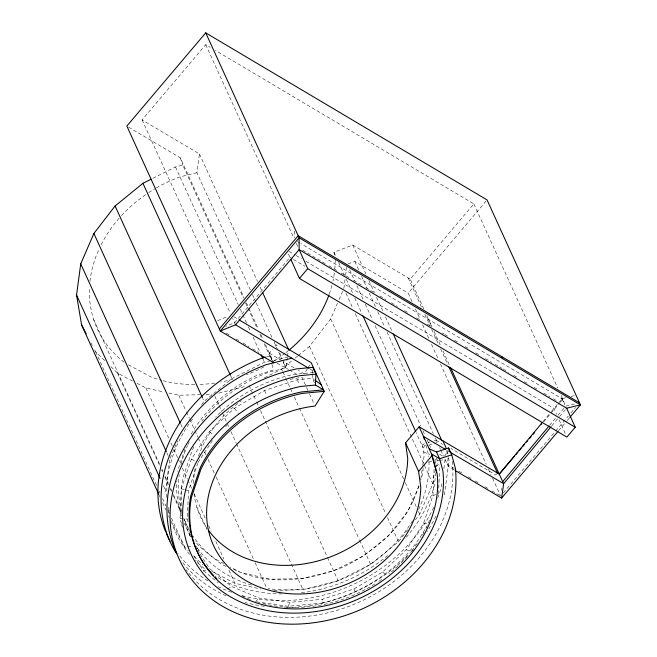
<?xml version="1.0" encoding="UTF-8"?>
<svg xmlns="http://www.w3.org/2000/svg" width="657" height="657" viewBox="0 0 657 657"><rect width="100%" height="100%" fill="white"/><g stroke="black" fill="none" stroke-linecap="round" stroke-linejoin="round"><path stroke-width="0.49" stroke-dasharray="3.29 2.46" d="M181.381 523.489L180.067 518.66L181.324 488.816L191.343 459.153L209.452 431.674L234.401 408.268L264.492 390.521L297.687 379.647L312.354 378.235L313.972 379.426M188.091 522.019L187.294 519.063L188.485 490.697L197.683 463.456M312.527 374.276L312.354 378.235L314.678 383.335M312.568 373.291L312.732 369.333M423.116 467.841L422.886 473.377L420.644 480.004M200.114 554.179L209.649 568.666L231.675 586.529L259.088 598.026L290.016 602.37L322.365 599.274L353.909 588.935L382.522 572.066L406.231 549.81L423.437 523.695L432.963 495.493L434.162 467.135M438.531 493.867L439.747 465.025M256.583 601.878L288.144 606.312L322.168 603.044L322.365 599.274M166.738 497.382L165.556 490.393L169.736 459.169M343.841 288.546L345.056 279.43M345.607 275.382L346.691 267.276M415.331 519.892L419.7 514.234L432.84 483.848L434.474 471.701M435.558 463.596L436.1 459.547L437.825 458.931M435.952 472.728L434.096 486.591A139.654 115.09 -24.5 0 1 404.671 539.159M436.749 466.782L437.537 460.836L436.305 458.126M441.841 483.774L441.438 486.812A148.129 122.079 -24.5 0 1 437.702 498.055M443.877 468.597L445.093 459.498L441.315 460.163M250.309 289.918L196.911 172.742L199.457 153.968L142.101 119.911L205.748 44.684L210.158 47.304M287.372 357.309L285.91 368.043L288.456 369.521M287.503 356.308L288.324 350.271M501.48 490.286L501.759 488.373M420.792 479.019L422.205 469.147M422.771 465.197L424.192 455.317L422.394 444.009L424.34 443.5M185.003 449.051L178.408 468.581A127.548 105.12 -24.5 0 0 177.883 471.619M418.764 485.597C408.399 522.66 377.348 550.131 343.833 566.819C311.599 579.852 274.059 585.518 240.971 572.543M170.138 458.241L177.702 440.748M298.344 355.494L309.48 346.411L330.693 318.941L337.468 303.288M339.061 299.6L343.044 290.394M419.026 486.09L407.972 511.056L388.55 535.816L363.173 556.192L333.584 570.802L301.793 578.645L269.97 579.178L240.281 572.378L230.106 566.934M288.144 606.312L290.016 602.37M307.443 368.692L304.24 373.849L298.344 370.351M307.977 367.838L310.638 363.543M198.012 462.495L212.441 440.592M322.168 603.044C365.243 592.819 405.106 566.391 426.319 526.873M562.335 398.889C560.684 400.671 563.788 397.707 560.873 398.019L300.914 243.64M201.6 404.531L204.097 401.304L202.824 398.512M273.846 590.397L303.008 589.682L338.076 580.763L370.638 564.404L398.479 541.713L408.465 528.786M543.101 421.564L550.738 412.292M551.379 411.52L562.293 398.602L566.235 397.649M549.564 425.383L556.068 417.565M551.79 425.851L557.637 418.821M444.485 456.048L449.462 450.127M288.415 253.996L289.942 257.363L234.615 322.727L225.614 326.389M271.472 359.494L269.345 353.121L272.556 349.327M275.127 346.28L276.416 344.761L277.919 348.448M423.822 308.979L410.182 279.126L473.837 203.884L215.447 50.441M412.021 301.514L408.202 293.137L487.067 199.925M496.856 473.681L495.731 475.003L450.924 448.403M543.676 421.843L559.534 403.094M560.199 402.314L562.844 399.185L561.144 395.465M503.319 492.898L555.009 431.797M555.674 431.017L568.264 416.136M570.917 412.998L575.557 407.512M558.581 430.705L566.539 421.309M567.196 420.521L569.184 418.172M559.575 416.522L566.014 408.958M557.99 415.265L564.207 407.964M255.598 601.738L259.088 598.026M225.597 426.648L227.076 425.251M204.894 400.655L212.843 394.167M213.64 393.518L231.937 378.613L264.5 362.245L270.126 360.816M264.451 377.742L281.639 369.103L291.979 360.677M295.157 358.081L297.547 356.143M227.577 589.124L231.675 586.529M435.772 466.248L439.788 464.031M152.884 178.31L175.501 166.952L182.769 165.096L243.377 298.089M217.664 320.632L227.568 316.625M334.413 255.146L333.945 252.231L352.727 245.004L410.182 279.126M428.849 445.183L435.098 442.785M435.985 442.44L438.662 441.414L442.522 444.526M347.955 263.925L354.846 261.453L408.202 293.137M193.7 555.822L203.588 570.851L206.183 569.915A139.654 115.09 -24.5 0 1 195.162 560.454M428.775 462.175L433.357 460.532M434.269 460.204L436.1 459.547M432.963 495.493L437.603 494.138M428.249 442.465L430.195 441.947M434.105 440.913L437.028 440.141L438.662 441.414M266.734 356.85L270.594 355.864L272.721 362.229M273.772 360.471L287.002 357.104M218.871 393.141L245.176 386.456M196.911 172.742L179.993 176.914A126.44 104.2 -24.5 0 0 155.487 188.419M571.163 396.45L576.09 395.259M574.604 404.006L565.743 406.157L562.293 398.602M437.537 460.836L440.371 460.335M187.664 546.64L192.55 545.934M313.553 372.519L293.408 374.449A127.548 105.12 -24.5 0 0 215.586 417.211M423.437 523.695L428.512 523.539M168.841 393.05L178.811 395.243L199.925 394.726M205.961 394.578L211.989 394.43M180.067 518.66L187.294 519.063M137.034 383.351L145.903 387.991L163.856 391.95M211.841 571.212L234.91 583.293L260.837 589.009M181.324 488.816L184.009 489.522M184.904 489.761L188.485 490.697M406.231 549.81L410.411 551.018M226.213 566.35L221.59 564.412L199.572 546.55A127.548 105.12 -24.5 0 1 194.948 541.048M233.596 569.447L239.14 571.771M423.634 451.819L429.974 454.973M191.343 459.153L195.515 461.239M110.943 366.68L117.521 373.127L132.599 381.027M128.37 364.816L151.274 377.085A126.44 104.2 -24.5 0 0 161.762 380.403M223.782 563.55L214.74 558.713A126.44 104.2 -24.5 0 1 192.805 535.784M277.073 363.264L285.91 368.043L268.992 372.215A126.44 104.2 -24.5 0 0 201.921 421.153M289.302 370.014L296.939 374.449M422.394 444.009L426.179 446.218L422.894 447.401L416.086 432.462M297.399 241.562L300.035 243.123M302.606 250.161L325.437 263.695M328.952 265.781L337.739 270.988M341.246 273.074L349.154 277.763M353.548 280.367L361.449 285.048M365.842 287.651L373.743 292.34M379.894 295.987L386.045 299.633M391.309 302.754L397.46 306.4M404.49 310.564L408.005 312.65M416.784 317.857L421.178 320.46M427.321 324.106L431.715 326.71L428.274 319.138M442.301 332.984L444.058 334.027M444.945 334.553L447.589 336.121M454.644 340.301L457.288 341.87M465.222 346.576L467.866 348.144M475.799 352.842L479.331 354.936M485.498 358.591L491.674 362.253M495.206 364.348L498.729 366.434M499.607 366.959L502.252 368.528M503.139 369.045L508.428 372.182M513.717 375.319L518.127 377.931M524.302 381.594L527.826 383.68M534.001 387.343L538.403 389.954M543.7 393.091L549.868 396.754M553.399 398.84L556.922 400.934M289.146 251.36L295.33 255.023M296.208 255.548L301.506 258.694M305.916 261.305L553.925 408.424L556.61 414.312M289.942 257.363L292.595 258.932M293.474 259.458L304.947 266.266M128.608 127.105L180.338 157.828L243.911 297.325M560.873 398.019L562.844 399.185M233.818 316.748L238.22 319.368M309.398 368.659L312.921 370.753M269.345 353.121L282.313 360.833M294.131 367.846L283.183 361.342L285.91 368.043L283.372 362.459M226.337 333.124L229.843 335.201M235.978 338.848L239.485 340.934M242.991 343.011L249.126 346.658M252.633 348.744L258.776 352.382M454.307 468.498L447.302 464.343L448.082 458.537L447.573 455.531M458.676 471.094L462.175 473.171M468.301 476.81L471.8 478.887M475.298 480.965L478.797 483.043M484.923 486.681L488.422 488.759M491.921 490.836L499.788 495.509M454.365 470.034L448.238 466.396L443.861 456.787M439.648 454.266L443.023 456.287M382.522 572.066L385.462 574.423M203.588 570.851L218.264 582.751M209.452 431.674L213.78 435.205M94.665 349.877L95.594 351.651L105.095 360.956M170.623 520.336L184.601 546.952L188.255 550.533M194.102 556.257L202.865 564.848M234.401 408.268L238.368 413.393M90.937 342.782L92.333 345.442M235.567 324.788L232.701 318.53M426.804 315.508L431.92 326.701M434.055 331.366L440.445 345.36M442.999 350.961L449.823 365.892M408.211 277.952L421.441 306.885M424.857 314.35L429.974 325.552M431.682 329.288L438.942 345.155M440.65 348.883L447.902 364.75M473.837 203.884L557.752 388.024M561.998 398.93L564.683 404.827M415.413 308.962L420.078 319.203M422.623 324.78L428.988 338.741M431.534 344.325L438.318 359.223M440.436 363.871L486.246 464.384M488.365 469.041L490.91 474.625M492.61 478.345L500.667 496.035M352.727 245.004L365.916 273.953M368.897 280.49L374.433 292.628M376.56 297.301L382.941 311.311M385.495 316.912L392.303 331.851M354.846 261.453L358.656 269.822M361.621 276.334L367.132 288.431M369.259 293.079L375.615 307.033M377.734 311.681L384.517 326.562M387.055 332.146L433.267 433.53M435.386 438.186L437.505 442.834M439.623 447.483L440.469 449.347M440.896 450.275L443.434 455.859M349.639 269.813L354.723 280.974M356.841 285.631L363.198 299.576M365.317 304.232L372.527 320.041M375.065 325.617L420.841 426.064M422.96 430.713L425.079 435.369M427.206 440.018L430.59 447.458M333.945 252.231L335.653 255.959M338.626 262.496L344.588 275.57M346.288 279.307L353.096 294.254M354.805 297.982L362.032 313.865M345.96 293.203L352.743 308.084M355.281 313.66L432.84 483.848M205.748 44.684L293.917 238.138M296.299 243.353L298.212 247.558M330.693 318.941L403.595 478.896M405.287 482.616L416.308 506.802M418.427 511.45L419.7 514.234M309.48 346.411L385.766 513.815M387.466 517.535L398.479 541.713M307.919 390.34L302.023 377.405A110.171 90.789 -24.5 0 0 289.039 379.615M309.603 394.028L314.235 404.186M199.457 153.968L257.519 281.377M260.065 286.953L262.184 291.609M252.428 294.574L255.819 302.015M256.246 302.943L271.924 337.353M274.043 342.001L277.016 348.514M278.708 352.234L281.672 358.738M281.639 369.103L282.485 370.967M282.912 371.895L285.45 377.479M285.877 378.407L290.115 387.704M290.542 388.64L292.234 392.36M294.352 397.009L299.017 407.233M299.436 408.169L359.198 539.298M359.625 540.226L370.638 564.404M246.457 302.902L248.576 307.558M248.995 308.486L258.324 328.943M260.862 334.528L262.981 339.176M265.527 344.753L272.803 360.718M245.496 302.737L257.363 328.779M259.909 334.356L261.601 338.076M264.147 343.66L271.349 359.469M175.501 166.952L238.228 304.585M240.347 309.242L242.466 313.89M242.885 314.818L246.703 323.187M248.395 326.907L250.514 331.555M253.06 337.14L260.262 352.949M262.808 358.525L264.5 362.245M142.101 119.911L230.32 313.307M249.077 385.47L256.279 401.279M256.706 402.207L258.825 406.855M260.517 410.576L327.055 556.586M327.482 557.514L338.076 580.763M230.246 374.892L231.937 378.613M214.847 396.245L218.666 404.613M219.085 405.541L222.058 412.054M222.477 412.982L228.833 426.935M230.952 431.583L236.044 442.744M236.463 443.672L303.008 589.682M178.811 395.243L186.013 411.052M186.44 411.988L189.405 418.493M189.832 419.421L194.497 429.653M194.915 430.581L197.88 437.094M198.307 438.022L202.972 448.255M204.664 451.975L205.937 454.767M208.055 459.415L214.412 473.36M216.112 477.081L253.405 558.926M255.097 562.647L266.545 587.752M180.765 424.126L182.457 427.847M145.903 387.991L169.219 439.147M170.91 442.867L172.183 445.651M173.875 449.372L177.694 457.74M178.113 458.676L180.659 464.253M182.35 467.973L187.442 479.134M187.861 480.062L191.68 488.43M194.217 494.015L205.239 518.192M208.63 525.633L211.176 531.217M215.833 541.442L223.889 559.115M228.973 570.276L234.91 583.293M196.862 507.286L206.963 529.452M166.771 452.657L168.044 455.449M93.705 319.573L159.823 464.655M161.942 469.303L162.788 471.159M164.907 475.816L168.299 483.248M170.845 488.833L171.691 490.689M173.382 494.409L181.439 512.082M117.521 373.127L159.479 465.197M161.597 469.845L162.443 471.71M164.989 477.286L168.381 484.726M170.073 488.447L171.773 492.167M173.464 495.887L181.521 513.552M184.059 519.137L189.569 531.226M196.353 546.107L197.626 548.899M198.044 549.827L199.317 552.619M188.822 533.18L190.448 536.744M163.437 485.745L165.556 490.393M95.594 351.651L157.048 486.5M159.166 491.149L160.012 493.013M162.558 498.589L165.95 506.03M168.496 511.614L169.342 513.47M171.461 518.118L184.601 546.952M159.183 495.23L160.029 497.086M162.575 502.671L165.958 510.111M168.504 515.688L169.35 517.552M264.492 390.521L266.783 395.571M559.107 419.848L566.055 435.271M353.909 588.935L355.363 592.171M279.8 353.055L282.05 358.582M180.338 157.828L182.769 165.096M425.876 445.068L428.479 454.66A127.548 105.12 -24.5 0 1 428.668 456.631M181.636 524.45L182.424 527.341M271.932 364.339L273.238 369.973L257.462 375.147A127.548 105.12 -24.5 0 0 190.202 436.002M297.687 379.647L298.738 385.101M447.318 450.562L448.337 456.574M448.509 457.584L449.018 460.59L444.584 493.711A148.129 122.079 -24.5 0 1 443.467 497.456M446.727 450.513L447.401 454.529M168.43 507.36L169.104 511.351M294.738 231.108L294.763 238.023M190.776 535.168A127.548 105.12 -24.5 0 1 184.428 523.539M181.439 515.983A127.548 105.12 -24.5 0 1 176.856 480.817M189.134 529.706A126.44 104.2 -24.5 0 1 184.042 518.66M181.554 511.015A126.44 104.2 -24.5 0 1 179.238 474.592M181.118 464.433A126.44 104.2 -24.5 0 1 187.549 445.462M187.968 444.543A126.44 104.2 -24.5 0 1 189.257 441.791M435.985 516.082A148.129 122.079 -24.5 0 1 426.919 531.891M413.089 549.794A148.129 122.079 -24.5 0 1 409.574 553.605M408.137 555.091A148.129 122.079 -24.5 0 1 286.526 607.544M264.377 606.312A148.129 122.079 -24.5 0 1 245.16 602.51M226.131 595.784A148.129 122.079 -24.5 0 1 181.266 560.651M428.972 461.625A127.548 105.12 -24.5 0 1 418.665 509.339M412.489 520.804A127.548 105.12 -24.5 0 1 268.056 588.582M251.393 584.993A127.548 105.12 -24.5 0 1 196.32 546.525M190.571 536.835A127.548 105.12 -24.5 0 1 184.05 519.728M181.504 505.603A127.548 105.12 -24.5 0 1 182.802 478.222L192.329 450.02A127.548 105.12 -24.5 0 1 194.119 446.522M433.727 507.344A148.129 122.079 -24.5 0 1 242.014 595.612M231.486 592.294A148.129 122.079 -24.5 0 1 218.395 586.742M207.883 580.895A148.129 122.079 -24.5 0 1 178.121 553.744M387.729 555.518A139.654 115.09 -24.5 0 1 300.224 592.934M281.968 593.92A139.654 115.09 -24.5 0 1 215.151 576.049M189.618 554.426A139.654 115.09 -24.5 0 1 171.871 523.079M169.169 513.396A139.654 115.09 -24.5 0 1 168.364 509.405M166.796 491.157A139.654 115.09 -24.5 0 1 183.615 432.396M184.132 431.518A139.654 115.09 -24.5 0 1 190.152 422.237M190.744 421.408A139.654 115.09 -24.5 0 1 192.567 418.928M207.226 528.606A110.171 90.789 -24.5 0 1 194.053 493.596M193.569 483.495A110.171 90.789 -24.5 0 1 195.301 467.702M198.496 456.048A110.171 90.789 -24.5 0 1 241.489 400.704M335.185 260.024A126.44 104.2 -24.5 0 1 334.799 269.058M334.339 273.123A126.44 104.2 -24.5 0 1 332.918 281.262M331.957 285.302A126.44 104.2 -24.5 0 1 329.338 293.884M288.3 350.707A126.44 104.2 -24.5 0 1 285.894 352.62M285.081 353.252A126.44 104.2 -24.5 0 1 274.174 360.898M263.818 366.926A126.44 104.2 -24.5 0 1 246.441 374.81M232.824 379.27A126.44 104.2 -24.5 0 1 220.793 382.062M214.782 383.064A126.44 104.2 -24.5 0 1 198.751 384.493M194.743 384.559A126.44 104.2 -24.5 0 1 162.747 380.658M124.14 362.204A126.44 104.2 -24.5 0 1 89.5 287.405M89.984 281.327A126.44 104.2 -24.5 0 1 99.388 248.321M101.153 244.667A126.44 104.2 -24.5 0 1 120.781 216.375M121.471 215.611A126.44 104.2 -24.5 0 1 147.833 193.191M148.687 192.624A126.44 104.2 -24.5 0 1 154.633 188.929M429.547 520.155A127.548 105.12 -24.5 0 1 425.736 528.745M423.946 532.244A127.548 105.12 -24.5 0 1 420.997 537.459M417.187 543.446A127.548 105.12 -24.5 0 1 409.845 553.284M407.241 556.364A127.548 105.12 -24.5 0 1 398.881 565.16M398.142 565.866A127.548 105.12 -24.5 0 1 388.862 573.972M381.602 579.449A127.548 105.12 -24.5 0 1 378.292 581.724M374.909 583.925A127.548 105.12 -24.5 0 1 284.144 607.011M283.126 606.92A127.548 105.12 -24.5 0 1 261.387 603.077M250.481 599.529A127.548 105.12 -24.5 0 1 245.693 597.574M244.749 597.156A127.548 105.12 -24.5 0 1 241.957 595.858M452.262 461.403A147.078 121.208 -24.5 0 1 353.466 604.547A147.078 121.208 -24.5 0 1 186.21 569.685"/><path stroke-width="0.99" d="M213.295 575.162A127.548 105.12 -24.5 0 1 190.785 495.739L200.311 467.538A127.548 105.12 -24.5 0 1 301.391 391.966L323.556 389.839L315.459 385.035L315.91 374.145L312.814 367.353L296.512 368.914A147.078 121.208 -24.5 0 0 176.766 553.794M158.756 494.294L81.624 325.034L76.549 295.1L80.729 263.868L93.877 233.481L115.098 206.002L142.93 183.311L151.077 179.221M455.244 470.552L501.611 498.08L503.656 483.708L551.133 426.639M239.107 319.893L311.172 362.68L324.221 391.309L315.073 406.034A110.171 90.789 -24.5 0 0 206.618 512.132A110.171 90.789 -24.5 0 0 312.321 593.181A110.171 90.789 -24.5 0 0 420.767 487.092L418.608 471.463L405.558 442.834L419.133 426.787L499.263 474.108L503.656 483.708L449.963 452.115M450.677 367.756L499.263 474.108L542.46 422.336M502.712 481.663L548.915 426.163M569.849 417.392L580.451 404.86L487.067 199.925L205.723 32.85L126.858 126.062L220.276 331.021L273.739 362.771L291.765 358.188M219.323 328.96L298.188 235.74L205.723 32.85M290.862 259.4L299.452 278.445L566.876 437.086L575.245 427.247L307.714 268.672L299.132 249.619L566.654 408.202L580.451 404.86L299.107 237.809L220.276 331.021L235.567 324.788L299.132 249.619L299.107 237.809L298.188 235.74L579.531 402.815M299.452 278.445L307.714 268.672M418.608 471.463L432.183 455.424L419.133 426.787M501.611 498.08L557.924 431.493M499.263 474.108L514.513 456.163M515.835 454.611L517.831 452.271M519.153 450.71L521.141 448.37M522.471 446.809L524.458 444.469M526.446 442.128L527.776 440.568M529.764 438.227L531.086 436.667M533.073 434.326L534.404 432.766M429.218 448.912L436.511 451.967L448.624 448L451.72 454.792L455.358 468.203A147.078 121.208 -24.5 0 1 326.439 620.569A147.078 121.208 -24.5 0 1 170.689 528.08A147.078 121.208 -24.5 0 1 299.608 375.714L315.91 374.145M451.72 454.792L439.615 458.758L431.509 453.954L436.462 472.178M265.773 357.096L262.874 357.827A148.129 122.079 -24.5 0 0 165.745 532.03M315.459 385.035L300.783 386.439A134.192 110.59 -24.5 0 0 183.163 525.46A134.192 110.59 -24.5 0 0 325.264 609.844A134.192 110.59 -24.5 0 0 442.884 470.823L439.615 458.758L436.511 451.967M324.221 391.309L302.056 393.436A127.548 105.12 -24.5 0 0 200.985 469.008L191.458 497.209A127.548 105.12 -24.5 0 0 309.118 608.267A127.548 105.12 -24.5 0 0 437.127 473.648L432.183 455.424M541.187 423.888L541.697 424.184M235.567 324.788L308.519 368.134M445.561 449.519L423.527 436.437L424.307 439.311M314.785 380.025L321.257 384.797M81.624 325.034L86.281 333.912M448.756 366.622L497.415 473.015M442.925 440.921L446.382 448.509M393.157 333.723L441.668 440.182M362.886 315.73L415.659 431.526M262.603 292.537L288.456 349.269M273.115 361.399L273.739 362.771L266.019 364.725A148.129 122.079 -24.5 0 0 175.682 552.356M261.108 354.805L262.808 358.525M142.93 183.311L230.246 374.892M115.098 206.002L202.405 397.584M93.877 233.481L180.338 423.198M80.729 263.868L166.344 451.729M76.549 295.1L160.045 478.304M566.654 408.202L575.245 427.247M501.759 356.644L502.679 358.714M448.624 448L449.536 451.367M405.558 442.834L407.726 458.463A110.171 90.789 -24.5 0 1 328.147 557.727A110.171 90.789 -24.5 0 1 208.384 530.207M170.048 541.089A148.129 122.079 -24.5 0 1 166.533 533.87M329.009 294.821A126.44 104.2 -24.5 0 1 289.096 350.058M216.835 578.694A127.548 105.12 -24.5 0 1 215.389 577.298"/></g></svg>
